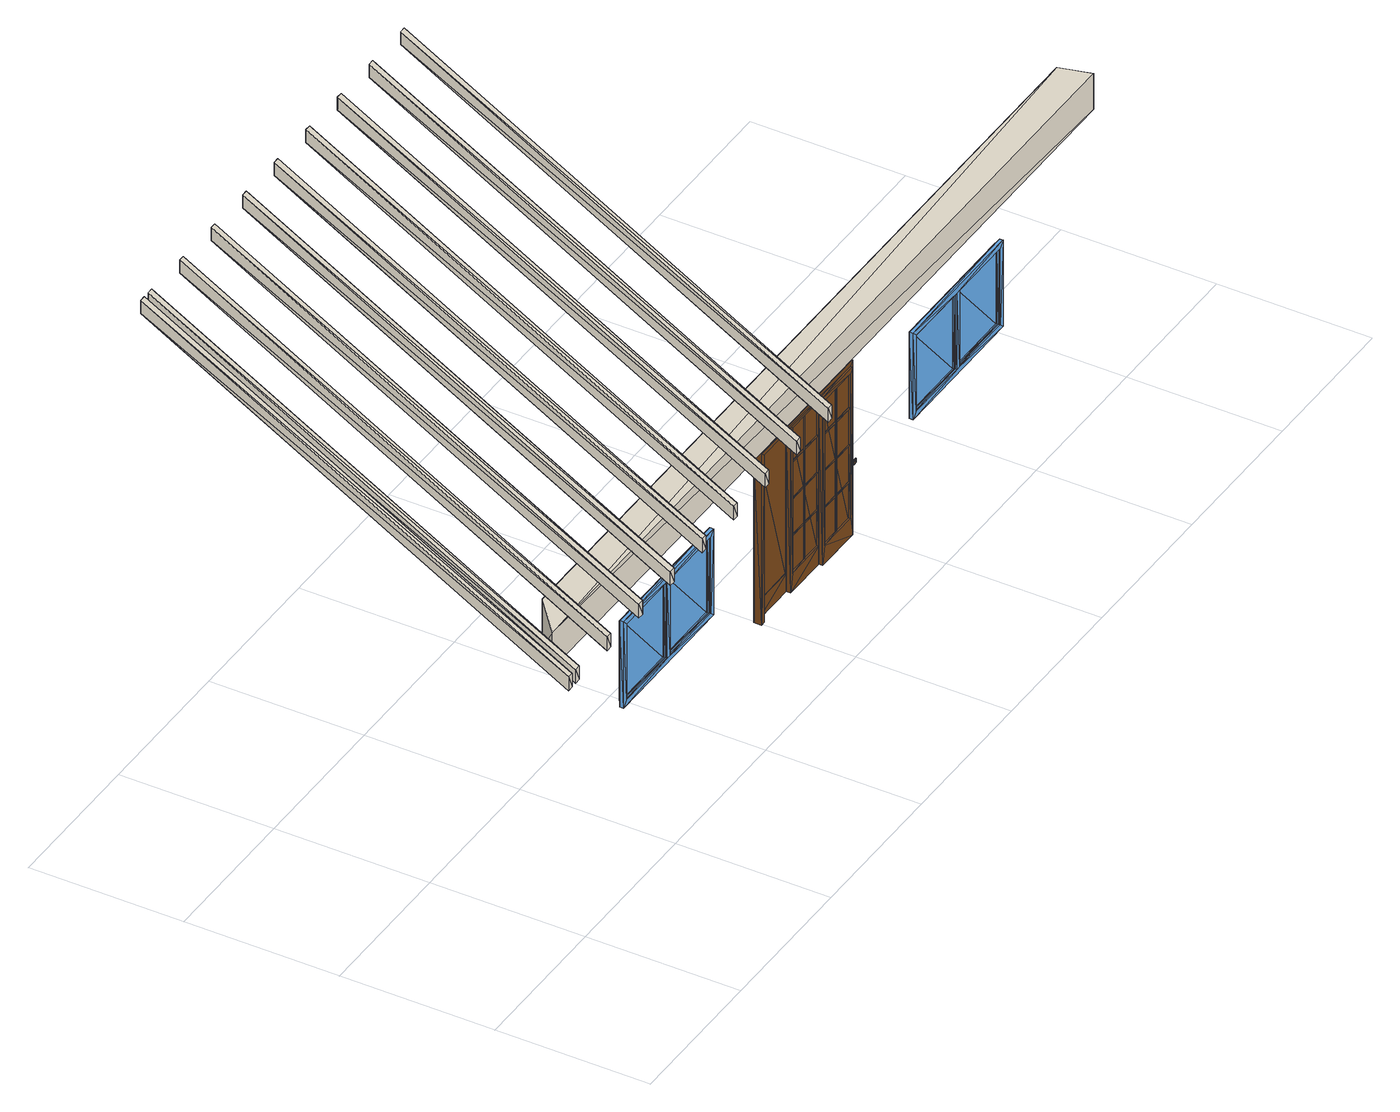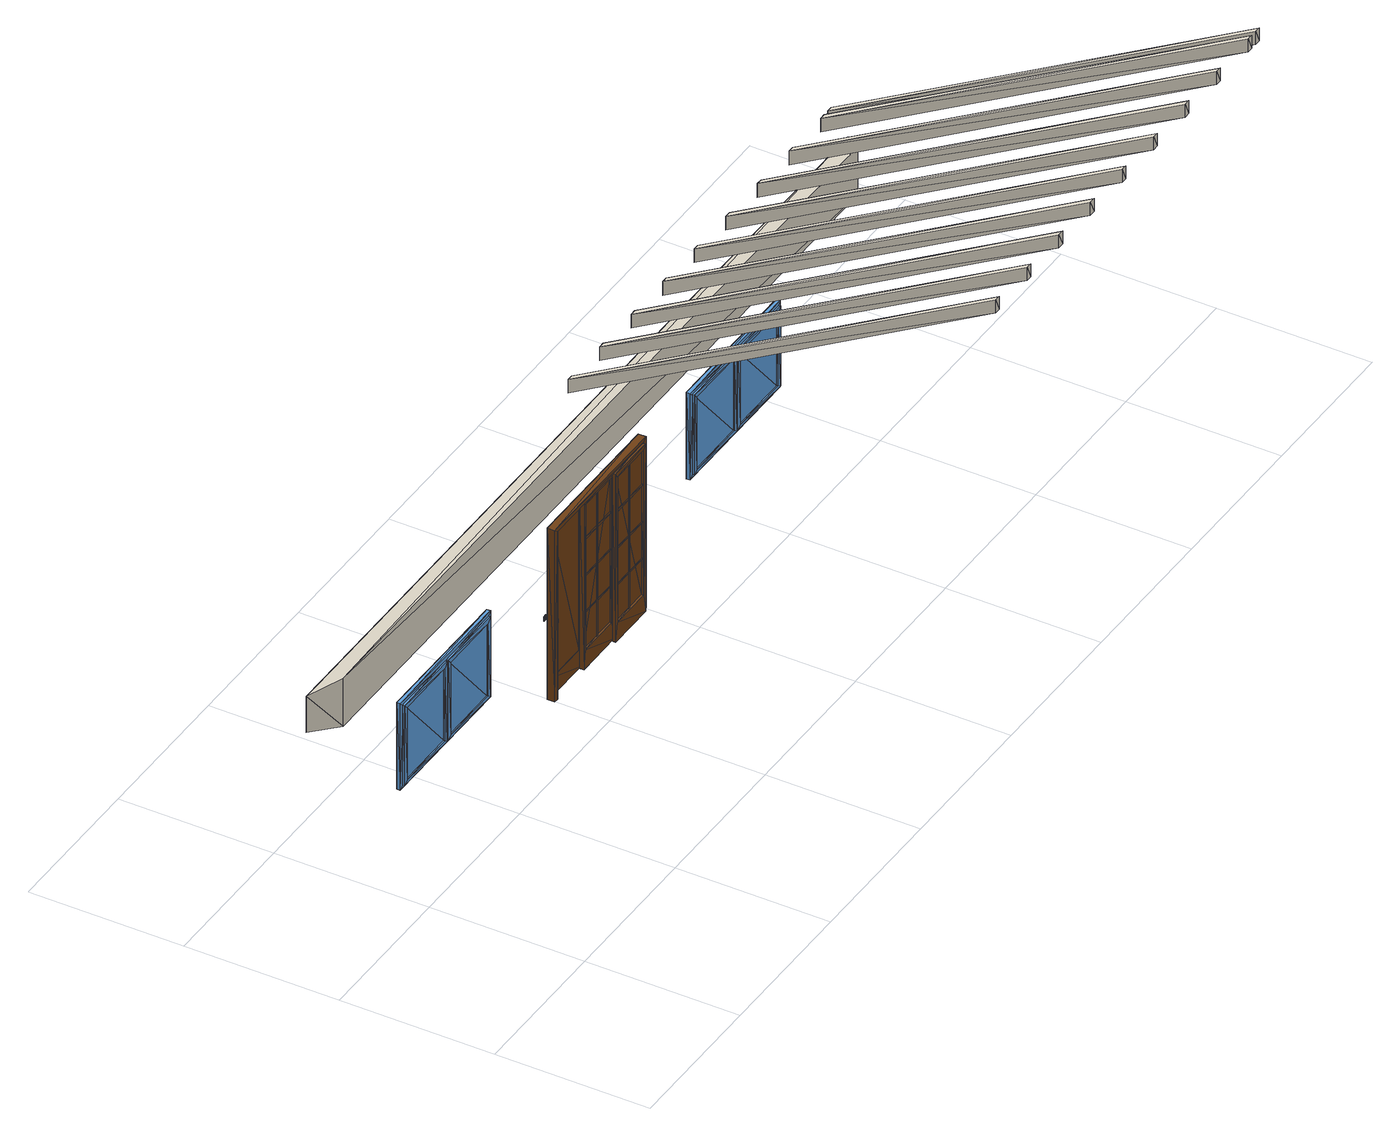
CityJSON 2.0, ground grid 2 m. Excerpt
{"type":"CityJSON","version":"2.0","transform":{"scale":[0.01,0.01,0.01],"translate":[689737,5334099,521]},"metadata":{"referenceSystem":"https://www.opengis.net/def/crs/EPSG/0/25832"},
"CityObjects":{
"building1":{"type":"Building","attributes":{"description":"FZK-Haus create by KHH / IAI / FZK","name":"FZK-Haus","Pset_BuildingCommon.SprinklerProtection":0,"Pset_BuildingCommon.SprinklerProtectionAutomatic":0,"Pset_BuildingCommon.OccupancyType":"citygml:1000 (residential building)","Pset_BuildingCommon.GrossPlannedArea":120,"Pset_BuildingCommon.NumberOfStoreys":2,"Pset_BuildingCommon.YearOfConstruction":"2008","Pset_BuildingCommon.NetAreaPlanned":120,"BaseQuantities.GrossFloorArea":241.5},"children":["building1-1","building1-2","building1-3","building1-4","building1-5","building1-6","building1-7","building1-8","building1-9","building1-10","building1-11","building1-12"]},
"building1-1":{"type":"BuildingConstructiveElement","attributes":{"name":"Sparren-21","Pset_BeamCommon.Slope":1718.87,"Pset_BeamCommon.IsExternal":0,"Pset_BeamCommon.LoadBearing":1,"AC_Pset_Name.Name":"Sparren-21","ArchiCADProperties.Ursprungsgeschoss":"Dachgeschoss","ArchiCADProperties.Ebene":"Dachkonstruktion","ArchiCADProperties.Typ":"Objekt","ArchiCADProperties.Geschützt":0,"ArchiCADProperties.Baustoff / Mehrschichtiger Aufbau / Profil / Schraffur":"Solid","ArchiCADProperties.Tragende Funktion":"Nicht definiert","ArchiCADProperties.Lage":"Nicht definiert","ArchiCADProperties.Element-Klassifizierung":"Stab / Stabträger","ArchiCADProperties.Umbau-Status":"Bestand","ArchiCADProperties.Anzeigen auf Umbau-Filter":"Alle relevanten Filter","ArchiCADProperties.Drehwinkel":90,"ArchiCADProperties.Oberfläche":"Kiefer","ArchiCADQuantities.Höhenangabe zum Projekt-Nullpunkt":3.2,"ArchiCADQuantities.Höhe zu Geschoss":0.5,"ArchiCADQuantities.Oberflächenbereich":3.08,"ArchiCADQuantities.Netto-Volumen":0.0813,"ArchiCADQuantities.Fläche":0.4,"ArchiCADQuantities.Höhe (Z Größe)":2.89,"ArchiCADQuantities.Länge (A)":2.5,"ArchiCADQuantities.Volumen":0.0813,"ArchiCADQuantities.Breite (B)":1,"class":"IfcMember"},"parents":["building1"],"geometry":[{"type":"MultiSurface","lod":"3","boundaries":[[[0,1,2]],[[3,0,2]],[[1,0,4]],[[0,5,4]],[[4,6,1]],[[6,2,1]],[[7,3,6]],[[6,3,2]],[[3,7,5]],[[0,3,5]],[[6,4,7]],[[4,5,7]]]}]},
"building1-2":{"type":"BuildingConstructiveElement","attributes":{"name":"Sparren-22","Pset_BeamCommon.Slope":1718.87,"Pset_BeamCommon.IsExternal":0,"Pset_BeamCommon.LoadBearing":1,"AC_Pset_Name.Name":"Sparren-22","ArchiCADProperties.Ursprungsgeschoss":"Dachgeschoss","ArchiCADProperties.Ebene":"Dachkonstruktion","ArchiCADProperties.Typ":"Objekt","ArchiCADProperties.Geschützt":0,"ArchiCADProperties.Baustoff / Mehrschichtiger Aufbau / Profil / Schraffur":"Solid","ArchiCADProperties.Tragende Funktion":"Nicht definiert","ArchiCADProperties.Lage":"Nicht definiert","ArchiCADProperties.Element-Klassifizierung":"Stab / Stabträger","ArchiCADProperties.Umbau-Status":"Bestand","ArchiCADProperties.Anzeigen auf Umbau-Filter":"Alle relevanten Filter","ArchiCADProperties.Drehwinkel":90,"ArchiCADProperties.Oberfläche":"Kiefer","ArchiCADQuantities.Höhenangabe zum Projekt-Nullpunkt":3.2,"ArchiCADQuantities.Höhe zu Geschoss":0.5,"ArchiCADQuantities.Oberflächenbereich":3.08,"ArchiCADQuantities.Netto-Volumen":0.0813,"ArchiCADQuantities.Fläche":0.4,"ArchiCADQuantities.Höhe (Z Größe)":2.89,"ArchiCADQuantities.Länge (A)":2.5,"ArchiCADQuantities.Volumen":0.0813,"ArchiCADQuantities.Breite (B)":1,"class":"IfcMember"},"parents":["building1"],"geometry":[{"type":"MultiSurface","lod":"3","boundaries":[[[8,9,10]],[[11,8,10]],[[9,8,12]],[[8,13,12]],[[12,14,9]],[[14,10,9]],[[15,11,14]],[[14,11,10]],[[11,15,13]],[[8,11,13]],[[14,12,15]],[[12,13,15]]]}]},
"building1-3":{"type":"BuildingConstructiveElement","attributes":{"name":"Sparren-23","Pset_BeamCommon.Slope":1718.87,"Pset_BeamCommon.IsExternal":0,"Pset_BeamCommon.LoadBearing":1,"AC_Pset_Name.Name":"Sparren-23","ArchiCADProperties.Ursprungsgeschoss":"Dachgeschoss","ArchiCADProperties.Raumname":"Galerie","ArchiCADProperties.Raumnummer":"7","ArchiCADProperties.Ebene":"Dachkonstruktion","ArchiCADProperties.Typ":"Objekt","ArchiCADProperties.Geschützt":0,"ArchiCADProperties.Baustoff / Mehrschichtiger Aufbau / Profil / Schraffur":"Solid","ArchiCADProperties.Tragende Funktion":"Nicht definiert","ArchiCADProperties.Lage":"Nicht definiert","ArchiCADProperties.Element-Klassifizierung":"Stab / Stabträger","ArchiCADProperties.Umbau-Status":"Bestand","ArchiCADProperties.Anzeigen auf Umbau-Filter":"Alle relevanten Filter","ArchiCADProperties.Drehwinkel":90,"ArchiCADProperties.Oberfläche":"Kiefer","ArchiCADQuantities.Höhenangabe zum Projekt-Nullpunkt":3.2,"ArchiCADQuantities.Höhe zu Geschoss":0.5,"ArchiCADQuantities.Oberflächenbereich":3.08,"ArchiCADQuantities.Netto-Volumen":0.0813,"ArchiCADQuantities.Fläche":0.4,"ArchiCADQuantities.Höhe (Z Größe)":2.89,"ArchiCADQuantities.Länge (A)":2.5,"ArchiCADQuantities.Volumen":0.0813,"ArchiCADQuantities.Breite (B)":1,"class":"IfcMember"},"parents":["building1"],"geometry":[{"type":"MultiSurface","lod":"3","boundaries":[[[16,17,18]],[[19,16,18]],[[17,16,20]],[[16,21,20]],[[20,22,17]],[[22,18,17]],[[23,19,22]],[[22,19,18]],[[19,23,21]],[[16,19,21]],[[22,20,23]],[[20,21,23]]]}]},
"building1-4":{"type":"BuildingConstructiveElement","attributes":{"name":"Sparren-24","Pset_BeamCommon.Slope":1718.87,"Pset_BeamCommon.IsExternal":0,"Pset_BeamCommon.LoadBearing":1,"AC_Pset_Name.Name":"Sparren-24","ArchiCADProperties.Ursprungsgeschoss":"Dachgeschoss","ArchiCADProperties.Raumname":"Galerie","ArchiCADProperties.Raumnummer":"7","ArchiCADProperties.Ebene":"Dachkonstruktion","ArchiCADProperties.Typ":"Objekt","ArchiCADProperties.Geschützt":0,"ArchiCADProperties.Baustoff / Mehrschichtiger Aufbau / Profil / Schraffur":"Solid","ArchiCADProperties.Tragende Funktion":"Nicht definiert","ArchiCADProperties.Lage":"Nicht definiert","ArchiCADProperties.Element-Klassifizierung":"Stab / Stabträger","ArchiCADProperties.Umbau-Status":"Bestand","ArchiCADProperties.Anzeigen auf Umbau-Filter":"Alle relevanten Filter","ArchiCADProperties.Drehwinkel":90,"ArchiCADProperties.Oberfläche":"Kiefer","ArchiCADQuantities.Höhenangabe zum Projekt-Nullpunkt":3.2,"ArchiCADQuantities.Höhe zu Geschoss":0.5,"ArchiCADQuantities.Oberflächenbereich":3.08,"ArchiCADQuantities.Netto-Volumen":0.0813,"ArchiCADQuantities.Fläche":0.4,"ArchiCADQuantities.Höhe (Z Größe)":2.89,"ArchiCADQuantities.Länge (A)":2.5,"ArchiCADQuantities.Volumen":0.0813,"ArchiCADQuantities.Breite (B)":1,"class":"IfcMember"},"parents":["building1"],"geometry":[{"type":"MultiSurface","lod":"3","boundaries":[[[24,25,26]],[[27,24,26]],[[25,24,28]],[[24,29,28]],[[28,30,25]],[[30,26,25]],[[31,27,30]],[[30,27,26]],[[27,31,29]],[[24,27,29]],[[30,28,31]],[[28,29,31]]]}]},
"building1-5":{"type":"BuildingConstructiveElement","attributes":{"name":"Sparren-25","Pset_BeamCommon.Slope":1718.87,"Pset_BeamCommon.IsExternal":0,"Pset_BeamCommon.LoadBearing":1,"AC_Pset_Name.Name":"Sparren-25","ArchiCADProperties.Ursprungsgeschoss":"Dachgeschoss","ArchiCADProperties.Raumname":"Galerie","ArchiCADProperties.Raumnummer":"7","ArchiCADProperties.Ebene":"Dachkonstruktion","ArchiCADProperties.Typ":"Objekt","ArchiCADProperties.Geschützt":0,"ArchiCADProperties.Baustoff / Mehrschichtiger Aufbau / Profil / Schraffur":"Solid","ArchiCADProperties.Tragende Funktion":"Nicht definiert","ArchiCADProperties.Lage":"Nicht definiert","ArchiCADProperties.Element-Klassifizierung":"Stab / Stabträger","ArchiCADProperties.Umbau-Status":"Bestand","ArchiCADProperties.Anzeigen auf Umbau-Filter":"Alle relevanten Filter","ArchiCADProperties.Drehwinkel":90,"ArchiCADProperties.Oberfläche":"Kiefer","ArchiCADQuantities.Höhenangabe zum Projekt-Nullpunkt":3.2,"ArchiCADQuantities.Höhe zu Geschoss":0.5,"ArchiCADQuantities.Oberflächenbereich":3.08,"ArchiCADQuantities.Netto-Volumen":0.0813,"ArchiCADQuantities.Fläche":0.4,"ArchiCADQuantities.Höhe (Z Größe)":2.89,"ArchiCADQuantities.Länge (A)":2.5,"ArchiCADQuantities.Volumen":0.0813,"ArchiCADQuantities.Breite (B)":1,"class":"IfcMember"},"parents":["building1"],"geometry":[{"type":"MultiSurface","lod":"3","boundaries":[[[32,33,34]],[[35,32,34]],[[33,32,36]],[[32,37,36]],[[36,38,33]],[[38,34,33]],[[39,35,38]],[[38,35,34]],[[35,39,37]],[[32,35,37]],[[38,36,39]],[[36,37,39]]]}]},
"building1-6":{"type":"BuildingConstructiveElement","attributes":{"name":"Sparren-26","Pset_BeamCommon.Slope":1718.87,"Pset_BeamCommon.IsExternal":0,"Pset_BeamCommon.LoadBearing":1,"AC_Pset_Name.Name":"Sparren-26","ArchiCADProperties.Ursprungsgeschoss":"Dachgeschoss","ArchiCADProperties.Raumname":"Galerie","ArchiCADProperties.Raumnummer":"7","ArchiCADProperties.Ebene":"Dachkonstruktion","ArchiCADProperties.Typ":"Objekt","ArchiCADProperties.Geschützt":0,"ArchiCADProperties.Baustoff / Mehrschichtiger Aufbau / Profil / Schraffur":"Solid","ArchiCADProperties.Tragende Funktion":"Nicht definiert","ArchiCADProperties.Lage":"Nicht definiert","ArchiCADProperties.Element-Klassifizierung":"Stab / Stabträger","ArchiCADProperties.Umbau-Status":"Bestand","ArchiCADProperties.Anzeigen auf Umbau-Filter":"Alle relevanten Filter","ArchiCADProperties.Drehwinkel":90,"ArchiCADProperties.Oberfläche":"Kiefer","ArchiCADQuantities.Höhenangabe zum Projekt-Nullpunkt":3.2,"ArchiCADQuantities.Höhe zu Geschoss":0.5,"ArchiCADQuantities.Oberflächenbereich":3.08,"ArchiCADQuantities.Netto-Volumen":0.0813,"ArchiCADQuantities.Fläche":0.4,"ArchiCADQuantities.Höhe (Z Größe)":2.89,"ArchiCADQuantities.Länge (A)":2.5,"ArchiCADQuantities.Volumen":0.0813,"ArchiCADQuantities.Breite (B)":1,"class":"IfcMember"},"parents":["building1"],"geometry":[{"type":"MultiSurface","lod":"3","boundaries":[[[40,41,42]],[[43,40,42]],[[41,40,44]],[[40,45,44]],[[44,46,41]],[[46,42,41]],[[47,43,46]],[[46,43,42]],[[43,47,45]],[[40,43,45]],[[46,44,47]],[[44,45,47]]]}]},
"building1-7":{"type":"BuildingConstructiveElement","attributes":{"name":"Sparren-27","Pset_BeamCommon.Slope":1718.87,"Pset_BeamCommon.IsExternal":0,"Pset_BeamCommon.LoadBearing":1,"AC_Pset_Name.Name":"Sparren-27","ArchiCADProperties.Ursprungsgeschoss":"Dachgeschoss","ArchiCADProperties.Raumname":"Galerie","ArchiCADProperties.Raumnummer":"7","ArchiCADProperties.Ebene":"Dachkonstruktion","ArchiCADProperties.Typ":"Objekt","ArchiCADProperties.Geschützt":0,"ArchiCADProperties.Baustoff / Mehrschichtiger Aufbau / Profil / Schraffur":"Solid","ArchiCADProperties.Tragende Funktion":"Nicht definiert","ArchiCADProperties.Lage":"Nicht definiert","ArchiCADProperties.Element-Klassifizierung":"Stab / Stabträger","ArchiCADProperties.Umbau-Status":"Bestand","ArchiCADProperties.Anzeigen auf Umbau-Filter":"Alle relevanten Filter","ArchiCADProperties.Drehwinkel":90,"ArchiCADProperties.Oberfläche":"Kiefer","ArchiCADQuantities.Höhenangabe zum Projekt-Nullpunkt":3.2,"ArchiCADQuantities.Höhe zu Geschoss":0.5,"ArchiCADQuantities.Oberflächenbereich":3.08,"ArchiCADQuantities.Netto-Volumen":0.0813,"ArchiCADQuantities.Fläche":0.4,"ArchiCADQuantities.Höhe (Z Größe)":2.89,"ArchiCADQuantities.Länge (A)":2.5,"ArchiCADQuantities.Volumen":0.0813,"ArchiCADQuantities.Breite (B)":1,"class":"IfcMember"},"parents":["building1"],"geometry":[{"type":"MultiSurface","lod":"3","boundaries":[[[48,49,50]],[[51,48,50]],[[49,48,52]],[[48,53,52]],[[52,54,49]],[[54,50,49]],[[55,51,54]],[[54,51,50]],[[51,55,53]],[[48,51,53]],[[54,52,55]],[[52,53,55]]]}]},
"building1-8":{"type":"BuildingConstructiveElement","attributes":{"name":"Sparren-28","Pset_BeamCommon.Slope":1718.87,"Pset_BeamCommon.IsExternal":0,"Pset_BeamCommon.LoadBearing":1,"AC_Pset_Name.Name":"Sparren-28","ArchiCADProperties.Ursprungsgeschoss":"Dachgeschoss","ArchiCADProperties.Raumname":"Galerie","ArchiCADProperties.Raumnummer":"7","ArchiCADProperties.Ebene":"Dachkonstruktion","ArchiCADProperties.Typ":"Objekt","ArchiCADProperties.Geschützt":0,"ArchiCADProperties.Baustoff / Mehrschichtiger Aufbau / Profil / Schraffur":"Solid","ArchiCADProperties.Tragende Funktion":"Nicht definiert","ArchiCADProperties.Lage":"Nicht definiert","ArchiCADProperties.Element-Klassifizierung":"Stab / Stabträger","ArchiCADProperties.Umbau-Status":"Bestand","ArchiCADProperties.Anzeigen auf Umbau-Filter":"Alle relevanten Filter","ArchiCADProperties.Drehwinkel":90,"ArchiCADProperties.Oberfläche":"Kiefer","ArchiCADQuantities.Höhenangabe zum Projekt-Nullpunkt":3.2,"ArchiCADQuantities.Höhe zu Geschoss":0.5,"ArchiCADQuantities.Oberflächenbereich":3.08,"ArchiCADQuantities.Netto-Volumen":0.0813,"ArchiCADQuantities.Fläche":0.4,"ArchiCADQuantities.Höhe (Z Größe)":2.89,"ArchiCADQuantities.Länge (A)":2.5,"ArchiCADQuantities.Volumen":0.0813,"ArchiCADQuantities.Breite (B)":1,"class":"IfcMember"},"parents":["building1"],"geometry":[{"type":"MultiSurface","lod":"3","boundaries":[[[56,57,58]],[[59,56,58]],[[57,56,60]],[[56,61,60]],[[60,62,57]],[[62,58,57]],[[63,59,62]],[[62,59,58]],[[59,63,61]],[[56,59,61]],[[62,60,63]],[[60,61,63]]]}]},
"building1-9":{"type":"BuildingConstructiveElement","attributes":{"name":"Sparren-29","Pset_BeamCommon.Slope":1718.87,"Pset_BeamCommon.IsExternal":0,"Pset_BeamCommon.LoadBearing":1,"AC_Pset_Name.Name":"Sparren-29","ArchiCADProperties.Ursprungsgeschoss":"Dachgeschoss","ArchiCADProperties.Raumname":"Galerie","ArchiCADProperties.Raumnummer":"7","ArchiCADProperties.Ebene":"Dachkonstruktion","ArchiCADProperties.Typ":"Objekt","ArchiCADProperties.Geschützt":0,"ArchiCADProperties.Baustoff / Mehrschichtiger Aufbau / Profil / Schraffur":"Solid","ArchiCADProperties.Tragende Funktion":"Nicht definiert","ArchiCADProperties.Lage":"Nicht definiert","ArchiCADProperties.Element-Klassifizierung":"Stab / Stabträger","ArchiCADProperties.Umbau-Status":"Bestand","ArchiCADProperties.Anzeigen auf Umbau-Filter":"Alle relevanten Filter","ArchiCADProperties.Drehwinkel":90,"ArchiCADProperties.Oberfläche":"Kiefer","ArchiCADQuantities.Höhenangabe zum Projekt-Nullpunkt":3.2,"ArchiCADQuantities.Höhe zu Geschoss":0.5,"ArchiCADQuantities.Oberflächenbereich":3.08,"ArchiCADQuantities.Netto-Volumen":0.0813,"ArchiCADQuantities.Fläche":0.4,"ArchiCADQuantities.Höhe (Z Größe)":2.89,"ArchiCADQuantities.Länge (A)":2.5,"ArchiCADQuantities.Volumen":0.0813,"ArchiCADQuantities.Breite (B)":1,"class":"IfcMember"},"parents":["building1"],"geometry":[{"type":"MultiSurface","lod":"3","boundaries":[[[64,65,66]],[[67,64,66]],[[65,64,68]],[[64,69,68]],[[68,70,65]],[[70,66,65]],[[71,67,70]],[[70,67,66]],[[67,71,69]],[[64,67,69]],[[70,68,71]],[[68,69,71]]]}]},
"building1-10":{"type":"BuildingConstructiveElement","attributes":{"name":"Sparren-30","Pset_BeamCommon.Slope":1718.87,"Pset_BeamCommon.IsExternal":0,"Pset_BeamCommon.LoadBearing":1,"AC_Pset_Name.Name":"Sparren-30","ArchiCADProperties.Ursprungsgeschoss":"Dachgeschoss","ArchiCADProperties.Raumname":"Galerie","ArchiCADProperties.Raumnummer":"7","ArchiCADProperties.Ebene":"Dachkonstruktion","ArchiCADProperties.Typ":"Objekt","ArchiCADProperties.Geschützt":0,"ArchiCADProperties.Baustoff / Mehrschichtiger Aufbau / Profil / Schraffur":"Solid","ArchiCADProperties.Tragende Funktion":"Nicht definiert","ArchiCADProperties.Lage":"Nicht definiert","ArchiCADProperties.Element-Klassifizierung":"Stab / Stabträger","ArchiCADProperties.Umbau-Status":"Bestand","ArchiCADProperties.Anzeigen auf Umbau-Filter":"Alle relevanten Filter","ArchiCADProperties.Drehwinkel":90,"ArchiCADProperties.Oberfläche":"Kiefer","ArchiCADQuantities.Höhenangabe zum Projekt-Nullpunkt":3.2,"ArchiCADQuantities.Höhe zu Geschoss":0.5,"ArchiCADQuantities.Oberflächenbereich":3.08,"ArchiCADQuantities.Netto-Volumen":0.0813,"ArchiCADQuantities.Fläche":0.4,"ArchiCADQuantities.Höhe (Z Größe)":2.89,"ArchiCADQuantities.Länge (A)":2.5,"ArchiCADQuantities.Volumen":0.0813,"ArchiCADQuantities.Breite (B)":1,"class":"IfcMember"},"parents":["building1"],"geometry":[{"type":"MultiSurface","lod":"3","boundaries":[[[72,73,74]],[[75,72,74]],[[73,72,76]],[[72,77,76]],[[76,78,73]],[[78,74,73]],[[79,75,78]],[[78,75,74]],[[75,79,77]],[[72,75,77]],[[78,76,79]],[[76,77,79]]]}]},
"building1-11":{"type":"BuildingConstructiveElement","attributes":{"name":"Wand-Ext-OG-4","Pset_WallCommon.ThermalTransmittance":0.4,"AC_Pset_Name.Name":"Wand-Ext-OG-4","ArchiCADProperties.Ursprungsgeschoss":"Dachgeschoss","ArchiCADProperties.Raumname":"Galerie","ArchiCADProperties.Raumnummer":"7","ArchiCADProperties.Ebene":"Außenwände","ArchiCADProperties.Typ":"Wand","ArchiCADProperties.Geschützt":0,"ArchiCADProperties.Baustoff / Mehrschichtiger Aufbau / Profil / Schraffur":"Leichtbeton 102890359","ArchiCADProperties.Tragende Funktion":"Nicht definiert","ArchiCADProperties.Lage":"Nicht definiert","ArchiCADProperties.Element-Klassifizierung":"Wand","ArchiCADProperties.Umbau-Status":"Bestand","ArchiCADProperties.Anzeigen auf Umbau-Filter":"Alle relevanten Filter","ArchiCADProperties.Struktur - Typ":"Einfach","ArchiCADProperties.Baustoff/Mehrschicht/Profil":"Leichtbeton 102890359","ArchiCADProperties.Außenseite Oberfläche":"Anstrich","ArchiCADProperties.Innenseite Oberfläche":"Anstrich","ArchiCADProperties.Oberfläche Kante":"Anstrich","ArchiCADProperties.Äußerer Neigungswinkel":90,"ArchiCADProperties.Innerer Neigungswinkel":90,"ArchiCADProperties.Wand Neigungstyp":"gerade","ArchiCADProperties.Lage der Referenzlinie":"Außen","ArchiCADProperties.Geschoss für Oberkantenverknüpfung":"Nicht verknüpft","ArchiCADProperties.Geometriemethode":"Uni","BaseQuantities.Length":11.7,"BaseQuantities.Height":0.673,"BaseQuantities.Width":0.3,"BaseQuantities.GrossFootprintArea":3.51,"BaseQuantities.NetFootprintArea":3.51,"BaseQuantities.GrossSideArea":6.84,"BaseQuantities.NetSideArea":6.84,"BaseQuantities.GrossVolume":2.06,"BaseQuantities.NetVolume":2.06,"ArchiCADQuantities.Höhenangabe zum Projekt-Nullpunkt":2.7,"ArchiCADQuantities.Höhe zu Geschoss":0,"ArchiCADQuantities.Höhe":3.5,"ArchiCADQuantities.Oberflächenbereich":6,"ArchiCADQuantities.Netto-Volumen":2.06},"parents":["building1"],"geometry":[{"type":"Solid","lod":"3","boundaries":[[[[80,81,82]],[[82,81,83]],[[84,85,81]],[[84,81,80]],[[83,81,86]],[[81,85,86]],[[86,82,83]],[[87,82,86]],[[84,80,87]],[[87,80,82]],[[85,84,86]],[[86,84,87]]]]}]},
"building1-12":{"type":"BuildingConstructiveElement","attributes":{"name":"Wand-Ext-ERDG-4","Pset_WallCommon.ThermalTransmittance":0.4,"AC_Pset_Name.Name":"Wand-Ext-ERDG-4","ArchiCADProperties.Ursprungsgeschoss":"Erdgeschoss","ArchiCADProperties.Raumname":"Küche","ArchiCADProperties.Raumnummer":"6","ArchiCADProperties.Ebene":"Außenwände","ArchiCADProperties.Typ":"Wand","ArchiCADProperties.Geschützt":0,"ArchiCADProperties.Baustoff / Mehrschichtiger Aufbau / Profil / Schraffur":"Leichtbeton 102890359","ArchiCADProperties.Tragende Funktion":"Nicht definiert","ArchiCADProperties.Lage":"Nicht definiert","ArchiCADProperties.Element-Klassifizierung":"Wand","ArchiCADProperties.Umbau-Status":"Bestand","ArchiCADProperties.Anzeigen auf Umbau-Filter":"Alle relevanten Filter","ArchiCADProperties.Struktur - Typ":"Einfach","ArchiCADProperties.Baustoff/Mehrschicht/Profil":"Leichtbeton 102890359","ArchiCADProperties.Außenseite Oberfläche":"Anstrich","ArchiCADProperties.Innenseite Oberfläche":"Anstrich","ArchiCADProperties.Oberfläche Kante":"Anstrich","ArchiCADProperties.Äußerer Neigungswinkel":90,"ArchiCADProperties.Innerer Neigungswinkel":90,"ArchiCADProperties.Wand Neigungstyp":"gerade","ArchiCADProperties.Lage der Referenzlinie":"Außen","ArchiCADProperties.Geschoss für Oberkantenverknüpfung":"Nicht verknüpft","ArchiCADProperties.Geometriemethode":"Uni","BaseQuantities.Length":11.7,"BaseQuantities.Height":2.7,"BaseQuantities.Width":0.3,"BaseQuantities.GrossFootprintArea":3.51,"BaseQuantities.NetFootprintArea":3.51,"BaseQuantities.GrossSideArea":31.59,"BaseQuantities.NetSideArea":22.02,"BaseQuantities.GrossVolume":9.48,"BaseQuantities.NetVolume":6.6,"ArchiCADQuantities.Höhenangabe zum Projekt-Nullpunkt":0,"ArchiCADQuantities.Höhe zu Geschoss":0,"ArchiCADQuantities.Höhe":2.7,"ArchiCADQuantities.Oberflächenbereich":22.83,"ArchiCADQuantities.Netto-Volumen":6.6},"parents":["building1"],"geometry":[{"type":"Solid","lod":"3","boundaries":[[[[88,89,90]],[[89,91,90]],[[90,92,93]],[[94,92,95]],[[92,90,95]],[[88,96,97]],[[94,95,98]],[[93,98,99]],[[96,93,99]],[[97,100,101]],[[100,99,101]],[[88,97,101]],[[101,99,95]],[[99,98,95]],[[90,93,88]],[[93,96,88]],[[88,101,102]],[[89,88,102]],[[103,104,105]],[[106,104,91]],[[104,103,91]],[[102,107,108]],[[106,91,109]],[[105,109,110]],[[107,105,110]],[[108,111,89]],[[111,110,89]],[[102,108,89]],[[89,110,91]],[[110,109,91]],[[103,105,102]],[[105,107,102]],[[95,90,91]],[[103,95,91]],[[95,103,101]],[[103,102,101]],[[92,106,93]],[[106,109,93]],[[98,93,109]],[[105,98,109]],[[98,105,94]],[[105,104,94]],[[92,94,104]],[[106,92,104]],[[96,110,97]],[[110,111,97]],[[100,97,111]],[[108,100,111]],[[100,108,99]],[[108,107,99]],[[96,99,107]],[[110,96,107]],[[112,109,113]],[[109,106,113]],[[112,113,114]],[[113,115,114]],[[113,116,117]],[[115,113,117]],[[117,116,118]],[[118,116,119]],[[112,114,119]],[[114,118,119]],[[112,119,105]],[[109,112,105]],[[105,104,120]],[[104,121,120]],[[104,106,122]],[[121,104,122]],[[123,122,109]],[[122,106,109]],[[105,120,109]],[[120,123,109]],[[116,113,106]],[[104,116,106]],[[116,104,119]],[[104,105,119]],[[115,122,114]],[[122,123,114]],[[118,114,123]],[[120,118,123]],[[118,120,117]],[[120,121,117]],[[115,117,121]],[[122,115,121]],[[124,125,126]],[[125,127,126]],[[124,126,123]],[[126,122,123]],[[126,128,121]],[[122,126,121]],[[120,121,129]],[[121,128,129]],[[124,123,129]],[[123,120,129]],[[124,129,130]],[[125,124,130]],[[130,131,132]],[[131,133,132]],[[131,127,134]],[[133,131,134]],[[135,134,125]],[[134,127,125]],[[130,132,125]],[[132,135,125]],[[128,126,127]],[[131,128,127]],[[128,131,129]],[[131,130,129]],[[122,134,123]],[[134,135,123]],[[120,123,135]],[[132,120,135]],[[120,132,121]],[[132,133,121]],[[122,121,133]],[[134,122,133]],[[136,137,138]],[[137,139,138]],[[138,140,141]],[[136,138,141]],[[136,141,142]],[[137,136,142]],[[142,143,137]],[[143,139,137]],[[140,138,139]],[[143,140,139]],[[140,143,141]],[[143,142,141]],[[144,111,145]],[[111,110,145]],[[144,145,146]],[[145,147,146]],[[145,148,149]],[[147,145,149]],[[150,149,151]],[[149,148,151]],[[144,146,151]],[[146,150,151]],[[144,151,108]],[[111,144,108]],[[108,107,152]],[[107,153,152]],[[154,153,110]],[[153,107,110]],[[155,154,111]],[[154,110,111]],[[108,152,111]],[[152,155,111]],[[148,145,110]],[[107,148,110]],[[148,107,151]],[[107,108,151]],[[147,154,146]],[[154,155,146]],[[150,146,155]],[[152,150,155]],[[150,152,149]],[[152,153,149]],[[147,149,153]],[[154,147,153]],[[156,157,158]],[[157,159,158]],[[156,158,155]],[[158,154,155]],[[158,160,153]],[[154,158,153]],[[152,153,161]],[[153,160,161]],[[156,155,161]],[[155,152,161]],[[156,161,162]],[[157,156,162]],[[162,163,164]],[[163,165,164]],[[163,159,166]],[[165,163,166]],[[167,166,157]],[[166,159,157]],[[162,164,157]],[[164,167,157]],[[160,158,159]],[[163,160,159]],[[160,163,161]],[[163,162,161]],[[154,166,155]],[[166,167,155]],[[152,155,167]],[[164,152,167]],[[152,164,153]],[[164,165,153]],[[154,153,165]],[[166,154,165]],[[168,169,170]],[[169,171,170]],[[170,172,173]],[[168,170,173]],[[168,173,174]],[[169,168,174]],[[174,175,169]],[[175,171,169]],[[172,170,171]],[[175,172,171]],[[172,175,173]],[[175,174,173]],[[176,177,178]],[[177,179,178]],[[178,180,181]],[[182,180,183]],[[180,178,183]],[[176,184,185]],[[182,183,186]],[[181,186,187]],[[184,181,187]],[[185,188,189]],[[188,187,189]],[[176,185,189]],[[189,187,183]],[[187,186,183]],[[178,181,176]],[[181,184,176]],[[176,189,190]],[[177,176,190]],[[191,192,193]],[[194,192,179]],[[192,191,179]],[[190,195,196]],[[194,179,197]],[[193,197,198]],[[195,193,198]],[[196,199,177]],[[199,198,177]],[[190,196,177]],[[177,198,179]],[[198,197,179]],[[191,193,190]],[[193,195,190]],[[183,178,179]],[[191,183,179]],[[183,191,189]],[[191,190,189]],[[180,194,181]],[[194,197,181]],[[186,181,197]],[[193,186,197]],[[186,193,182]],[[193,192,182]],[[180,182,192]],[[194,180,192]],[[184,198,185]],[[198,199,185]],[[188,185,199]],[[196,188,199]],[[188,196,187]],[[196,195,187]],[[184,187,195]],[[198,184,195]],[[200,197,201]],[[197,194,201]],[[200,201,202]],[[201,203,202]],[[201,204,205]],[[203,201,205]],[[205,204,206]],[[206,204,207]],[[200,202,207]],[[202,206,207]],[[200,207,193]],[[197,200,193]],[[193,192,208]],[[192,209,208]],[[192,194,210]],[[209,192,210]],[[211,210,197]],[[210,194,197]],[[193,208,197]],[[208,211,197]],[[204,201,194]],[[192,204,194]],[[204,192,207]],[[192,193,207]],[[203,210,202]],[[210,211,202]],[[206,202,211]],[[208,206,211]],[[206,208,205]],[[208,209,205]],[[203,205,209]],[[210,203,209]],[[212,213,214]],[[213,215,214]],[[212,214,211]],[[214,210,211]],[[214,216,209]],[[210,214,209]],[[208,209,217]],[[209,216,217]],[[212,211,217]],[[211,208,217]],[[212,217,218]],[[213,212,218]],[[218,219,220]],[[219,221,220]],[[219,215,222]],[[221,219,222]],[[223,222,213]],[[222,215,213]],[[218,220,213]],[[220,223,213]],[[216,214,215]],[[219,216,215]],[[216,219,217]],[[219,218,217]],[[210,222,211]],[[222,223,211]],[[208,211,223]],[[220,208,223]],[[208,220,209]],[[220,221,209]],[[210,209,221]],[[222,210,221]],[[224,225,226]],[[225,227,226]],[[226,228,229]],[[224,226,229]],[[224,229,230]],[[225,224,230]],[[230,231,225]],[[231,227,225]],[[228,226,227]],[[231,228,227]],[[228,231,229]],[[231,230,229]],[[232,199,233]],[[199,198,233]],[[232,233,234]],[[233,235,234]],[[233,236,237]],[[235,233,237]],[[238,237,239]],[[237,236,239]],[[232,234,239]],[[234,238,239]],[[232,239,196]],[[199,232,196]],[[196,195,240]],[[195,241,240]],[[242,241,198]],[[241,195,198]],[[243,242,199]],[[242,198,199]],[[196,240,199]],[[240,243,199]],[[236,233,198]],[[195,236,198]],[[236,195,239]],[[195,196,239]],[[235,242,234]],[[242,243,234]],[[238,234,243]],[[240,238,243]],[[238,240,237]],[[240,241,237]],[[235,237,241]],[[242,235,241]],[[244,245,246]],[[245,247,246]],[[244,246,243]],[[246,242,243]],[[246,248,241]],[[242,246,241]],[[240,241,249]],[[241,248,249]],[[244,243,249]],[[243,240,249]],[[244,249,250]],[[245,244,250]],[[250,251,252]],[[251,253,252]],[[251,247,254]],[[253,251,254]],[[255,254,245]],[[254,247,245]],[[250,252,245]],[[252,255,245]],[[248,246,247]],[[251,248,247]],[[248,251,249]],[[251,250,249]],[[242,254,243]],[[254,255,243]],[[240,243,255]],[[252,240,255]],[[240,252,241]],[[252,253,241]],[[242,241,253]],[[254,242,253]],[[256,257,258]],[[257,259,258]],[[258,260,261]],[[256,258,261]],[[256,261,262]],[[257,256,262]],[[262,263,257]],[[263,259,257]],[[260,258,259]],[[263,260,259]],[[260,263,261]],[[263,262,261]],[[264,265,266]],[[265,267,266]],[[265,264,268]],[[264,269,268]],[[268,270,271]],[[270,272,271]],[[272,270,273]],[[272,273,274]],[[271,267,265]],[[268,271,265]],[[271,275,267]],[[275,266,267]],[[276,277,278]],[[277,279,278]],[[264,266,275]],[[275,278,269]],[[278,279,269]],[[264,275,269]],[[279,270,269]],[[270,268,269]],[[270,279,273]],[[279,277,273]],[[276,274,277]],[[274,273,277]],[[274,276,272]],[[276,278,272]],[[275,271,278]],[[271,272,278]],[[280,281,282]],[[283,280,282]],[[284,283,282]],[[281,285,282]],[[286,281,287]],[[281,280,287]],[[281,286,285]],[[286,288,285]],[[285,288,282]],[[288,289,282]],[[290,284,289]],[[284,282,289]],[[284,290,283]],[[290,291,283]],[[287,280,291]],[[280,283,291]],[[289,288,290]],[[286,287,290]],[[288,286,290]],[[287,291,290]],[[292,293,294]],[[293,295,294]],[[296,297,298]],[[299,300,294]],[[301,302,303]],[[300,298,292]],[[297,301,292]],[[303,304,292]],[[298,297,292]],[[294,300,292]],[[301,303,292]],[[292,304,305]],[[306,307,308]],[[309,310,311]],[[312,313,293]],[[313,306,295]],[[308,309,295]],[[311,314,295]],[[306,308,295]],[[293,313,295]],[[309,311,295]],[[295,314,315]],[[294,295,299]],[[295,315,299]],[[314,300,315]],[[300,299,315]],[[311,298,314]],[[298,300,314]],[[310,296,311]],[[296,298,311]],[[296,310,297]],[[310,309,297]],[[297,309,301]],[[309,308,301]],[[301,308,302]],[[308,307,302]],[[306,303,307]],[[303,302,307]],[[313,304,306]],[[304,303,306]],[[312,305,313]],[[305,304,313]],[[305,312,292]],[[312,293,292]],[[316,317,318]],[[319,320,318]],[[317,319,318]],[[320,321,318]],[[320,322,321]],[[322,323,321]],[[318,321,323]],[[324,318,323]],[[318,324,316]],[[324,325,316]],[[317,316,325]],[[326,317,325]],[[319,317,326]],[[327,319,326]],[[319,327,320]],[[327,322,320]],[[322,327,325]],[[323,322,325]],[[324,323,325]],[[327,326,325]],[[328,329,330]],[[329,331,330]],[[332,333,334]],[[335,336,330]],[[337,338,339]],[[336,334,328]],[[333,337,328]],[[339,340,328]],[[334,333,328]],[[330,336,328]],[[337,339,328]],[[328,340,341]],[[342,343,344]],[[345,346,347]],[[348,349,329]],[[349,342,331]],[[344,345,331]],[[347,350,331]],[[342,344,331]],[[329,349,331]],[[345,347,331]],[[331,350,351]],[[330,331,335]],[[331,351,335]],[[336,335,351]],[[350,336,351]],[[334,336,350]],[[347,334,350]],[[332,334,347]],[[346,332,347]],[[332,346,333]],[[346,345,333]],[[333,345,337]],[[345,344,337]],[[337,344,338]],[[344,343,338]],[[339,338,343]],[[342,339,343]],[[340,339,342]],[[349,340,342]],[[341,340,349]],[[348,341,349]],[[341,348,328]],[[348,329,328]],[[352,353,354]],[[353,355,354]],[[353,352,356]],[[352,357,356]],[[356,358,359]],[[358,360,359]],[[360,358,361]],[[361,358,355]],[[362,361,353]],[[361,355,353]],[[356,359,353]],[[359,362,353]],[[358,363,355]],[[363,354,355]],[[352,354,364]],[[354,365,364]],[[366,365,363]],[[365,354,363]],[[366,363,367]],[[367,363,357]],[[352,364,357]],[[364,367,357]],[[363,358,357]],[[358,356,357]],[[365,361,364]],[[361,362,364]],[[361,365,360]],[[365,366,360]],[[367,359,366]],[[359,360,366]],[[359,367,362]],[[367,364,362]],[[368,369,370]],[[369,371,370]],[[369,368,372]],[[368,373,372]],[[372,374,369]],[[374,371,369]],[[374,375,371]],[[375,370,371]],[[368,370,373]],[[370,375,373]],[[375,374,373]],[[374,372,373]],[[376,377,378]],[[377,379,378]],[[377,376,380]],[[376,381,380]],[[380,382,377]],[[382,379,377]],[[382,383,379]],[[383,378,379]],[[376,378,381]],[[378,383,381]],[[383,382,381]],[[382,380,381]],[[384,385,386]],[[385,387,386]],[[385,384,388]],[[384,389,388]],[[388,390,385]],[[390,387,385]],[[390,391,387]],[[391,386,387]],[[384,386,389]],[[386,391,389]],[[391,390,389]],[[390,388,389]],[[392,393,394]],[[393,395,394]],[[393,392,396]],[[392,397,396]],[[396,398,393]],[[398,395,393]],[[398,399,395]],[[399,394,395]],[[392,394,397]],[[394,399,397]],[[399,398,397]],[[398,396,397]],[[400,401,402]],[[401,403,402]],[[401,400,404]],[[400,405,404]],[[404,406,401]],[[406,403,401]],[[406,407,403]],[[407,402,403]],[[400,402,405]],[[402,407,405]],[[407,406,405]],[[406,404,405]],[[408,409,410]],[[409,411,410]],[[409,408,412]],[[408,413,412]],[[412,414,409]],[[414,411,409]],[[414,415,411]],[[415,410,411]],[[408,410,413]],[[410,415,413]],[[415,414,413]],[[414,412,413]],[[416,417,418]],[[417,419,418]],[[417,416,420]],[[416,421,420]],[[420,422,417]],[[422,419,417]],[[422,423,419]],[[423,418,419]],[[416,418,421]],[[418,423,421]],[[423,422,421]],[[422,420,421]],[[424,425,426]],[[425,427,426]],[[425,424,428]],[[424,429,428]],[[428,430,425]],[[430,427,425]],[[430,431,427]],[[431,426,427]],[[424,426,429]],[[426,431,429]],[[431,430,429]],[[430,428,429]],[[432,433,434]],[[433,435,434]],[[433,432,436]],[[432,437,436]],[[436,438,439]],[[438,440,439]],[[440,438,441]],[[441,438,435]],[[441,435,442]],[[442,435,433]],[[436,439,433]],[[439,442,433]],[[438,443,435]],[[443,434,435]],[[432,434,444]],[[434,445,444]],[[446,445,443]],[[445,434,443]],[[446,443,447]],[[447,443,437]],[[432,444,437]],[[444,447,437]],[[443,438,437]],[[438,436,437]],[[445,441,444]],[[441,442,444]],[[441,445,440]],[[445,446,440]],[[447,439,446]],[[439,440,446]],[[439,447,442]],[[447,444,442]],[[448,449,450]],[[449,451,450]],[[450,451,448]],[[451,449,448]],[[452,453,454]],[[453,455,454]],[[453,452,456]],[[452,457,456]],[[456,458,453]],[[458,455,453]],[[458,459,455]],[[459,454,455]],[[452,454,457]],[[454,459,457]],[[459,458,457]],[[458,456,457]],[[460,461,462]],[[461,463,462]],[[461,460,464]],[[460,465,464]],[[464,466,461]],[[466,463,461]],[[466,467,463]],[[467,462,463]],[[460,462,465]],[[462,467,465]],[[467,466,465]],[[466,464,465]],[[468,469,470]],[[469,471,470]],[[469,468,472]],[[468,473,472]],[[472,474,469]],[[474,471,469]],[[474,475,471]],[[475,470,471]],[[468,470,473]],[[470,475,473]],[[475,474,473]],[[474,472,473]],[[476,477,478]],[[477,479,478]],[[477,476,480]],[[476,481,480]],[[480,482,477]],[[482,479,477]],[[482,483,479]],[[483,478,479]],[[476,478,481]],[[478,483,481]],[[483,482,481]],[[482,480,481]],[[484,485,486]],[[485,487,486]],[[485,484,488]],[[484,489,488]],[[488,490,485]],[[490,487,485]],[[490,491,487]],[[491,486,487]],[[484,486,489]],[[486,491,489]],[[491,490,489]],[[490,488,489]],[[492,493,494]],[[493,495,494]],[[493,492,496]],[[492,497,496]],[[496,498,493]],[[498,495,493]],[[498,499,495]],[[499,494,495]],[[492,494,497]],[[494,499,497]],[[499,498,497]],[[498,496,497]],[[500,501,502]],[[501,503,502]],[[501,500,504]],[[500,505,504]],[[504,506,501]],[[506,503,501]],[[506,507,503]],[[507,502,503]],[[500,502,505]],[[502,507,505]],[[507,506,505]],[[506,504,505]],[[508,509,510]],[[509,511,510]],[[509,508,512]],[[508,513,512]],[[512,514,515]],[[514,516,515]],[[516,514,517]],[[517,514,511]],[[517,511,518]],[[518,511,509]],[[512,515,509]],[[515,518,509]],[[514,519,511]],[[519,510,511]],[[508,510,520]],[[510,521,520]],[[522,521,519]],[[521,510,519]],[[522,519,523]],[[523,519,513]],[[508,520,513]],[[520,523,513]],[[519,514,513]],[[514,512,513]],[[521,517,520]],[[517,518,520]],[[517,521,516]],[[521,522,516]],[[523,515,522]],[[515,516,522]],[[515,523,518]],[[523,520,518]],[[524,525,526]],[[525,527,526]],[[525,524,528]],[[524,529,528]],[[528,530,525]],[[530,527,525]],[[530,531,527]],[[531,526,527]],[[524,526,529]],[[526,531,529]],[[531,530,529]],[[530,528,529]],[[532,533,534]],[[533,535,534]],[[533,532,536]],[[532,537,536]],[[536,538,533]],[[538,535,533]],[[538,539,535]],[[539,534,535]],[[532,534,537]],[[534,539,537]],[[539,538,537]],[[538,536,537]],[[540,541,542]],[[541,543,542]],[[541,540,544]],[[540,545,544]],[[544,546,541]],[[546,543,541]],[[546,547,543]],[[547,542,543]],[[540,542,545]],[[542,547,545]],[[547,546,545]],[[546,544,545]],[[548,549,550]],[[549,551,550]],[[549,548,552]],[[548,553,552]],[[552,554,549]],[[554,551,549]],[[554,555,551]],[[555,550,551]],[[548,550,553]],[[550,555,553]],[[555,554,553]],[[554,552,553]],[[556,557,558]],[[557,559,558]],[[557,556,560]],[[556,561,560]],[[560,562,557]],[[562,559,557]],[[562,563,559]],[[563,558,559]],[[556,558,561]],[[558,563,561]],[[563,562,561]],[[562,560,561]],[[564,565,566]],[[565,567,566]],[[565,564,568]],[[564,569,568]],[[568,570,565]],[[570,567,565]],[[570,571,567]],[[571,566,567]],[[564,566,569]],[[566,571,569]],[[571,570,569]],[[570,568,569]],[[572,573,574]],[[573,575,574]],[[573,572,576]],[[572,577,576]],[[576,578,573]],[[578,575,573]],[[578,579,575]],[[579,574,575]],[[572,574,577]],[[574,579,577]],[[579,578,577]],[[578,576,577]],[[580,581,582]],[[581,583,582]],[[581,580,584]],[[580,585,584]],[[584,586,581]],[[586,583,581]],[[586,587,583]],[[587,582,583]],[[580,582,585]],[[582,587,585]],[[587,586,585]],[[586,584,585]]]],"semantics":{"surfaces":[{"type":"Window"},{"type":"Door"}],"values":[[0,0,0,0,0,0,0,0,0,0,0,0,0,0,0,0,0,0,0,0,0,0,0,0,0,0,0,0,0,0,0,0,0,0,0,0,0,0,0,0,0,0,0,0,0,0,0,0,0,0,0,0,0,0,0,0,0,0,0,0,0,0,0,0,0,0,0,0,0,0,0,0,0,0,0,0,0,0,0,0,0,0,0,0,0,0,0,0,0,0,0,0,0,0,0,0,0,0,0,0,0,0,0,0,0,0,0,0,0,0,0,0,0,0,0,0,0,0,0,0,0,0,0,0,0,0,0,0,0,0,0,0,0,0,0,0,0,0,0,0,0,0,0,0,0,0,0,0,0,0,0,0,0,0,0,0,0,0,0,0,0,0,0,0,0,0,0,0,0,0,0,0,0,0,0,0,0,0,0,0,0,0,0,0,0,0,0,0,0,0,0,0,0,0,0,0,0,0,0,0,0,0,0,0,0,0,0,0,0,0,0,0,0,0,0,0,0,0,0,0,0,0,0,0,0,0,0,0,0,0,0,0,0,0,0,0,0,0,0,0,0,0,0,0,0,0,0,0,0,0,0,0,0,0,0,0,0,0,0,0,0,0,0,0,0,0,0,0,0,0,0,0,0,0,0,0,0,0,0,0,0,0,0,0,0,0,0,0,0,0,0,0,0,0,0,0,0,0,0,0,0,0,0,0,0,0,0,0,0,0,0,0,0,0,0,0,0,0,0,0,0,0,0,0,0,0,0,0,0,0,0,0,0,0,0,0,0,0,0,0,0,0,0,0,0,0,0,0,0,0,0,0,0,0,0,0,0,0,0,0,0,0,0,0,0,0,0,0,0,0,0,0,0,0,0,0,0,0,0,0,0,0,0,0,0,0,0,0,0,0,0,0,0,0,0,0,0,0,0,0,0,0,0,0,0,0,0,0,1,1,1,1,1,1,1,1,1,1,1,1,1,1,1,1,1,1,1,1,1,1,1,1,1,1,1,1,1,1,1,1,1,1,1,1,1,1,1,1,1,1,1,1,1,1,1,1,1,1,1,1,1,1,1,1,1,1,1,1,1,1,1,1,1,1,1,1,1,1,1,1,1,1,1,1,1,1,1,1,1,1,1,1,1,1,1,1,1,1,1,1,1,1,1,1,1,1,1,1,1,1,1,1,1,1,1,1,1,1,1,1,1,1,1,1,1,1,1,1,1,1,1,1,1,1,1,1,1,1,1,1,1,1,1,1,1,1,1,1,1,1,1,1,1,1,1,1,1,1,1,1,1,1,1,1,1,1,1,1,1,1,1,1,1,1,1,1,1,1,1,1,1,1,1,1,1,1,1,1,1,1,1,1,1,1,1,1,1,1,1,1,1,1,1,1,1,1,1,1,1,1,1,1,1,1,1,1,1,1,1,1,1,1,1,1,1,1,1,1,1,1,1,1,1,1,1,1,1,1,1,1,1,1,1,1,1,1,1,1,1,1,1,1,1,1,1,1,1,1,1,1,1,1,1,1,1,1,1,1,1,1,1,1,1,1,1,1,1,1,1,1,1,1,1,1,1,1,1,1,1,1,1,1,1,1,1,1,1,1,1,1,1,1,1,1,1,1,1,1,1,1,1,1,1,1,1,1,1,1,1,1,1,1,1,1,1,1,1,1,1,1,1,1,1,1,1,1,1,1,1,1,1,1,1,1,1,1,1,1,1,1,1,1,1,1,1,1,1,1,1,1,1,1,1,1,1,1,1,1,1,1,1,1,1,1,1,1,1,1,1,1,1,1,1,1,1,1,1,1,1,1,1,1,1,1,1,1,1,1,1,1,1,1,1,1,1,1,1,1,1,1,1,1,1,1,1,1,1,1,1,1,1,1,1,1,1,1,1,1,1,1,1,1,1,1,1,1,1,1,1,1,1,1,1,1,1,1,1,1,1,1,1,1,1,1,1,1,1,1,1,1,1,1,1,1,1,1,1,1,1,1,1,1,1,1,1,1,1,1,1,1,1,1,1,1,1,1,1,1,1,1,1,1,1,1,1,1,1,1,1,1,1,1,1,1,1,1,1,1,1,1,1,1,1,1,1,1,1,1,1,1,1,1,1,1,1,1,1,1,1,1,1,1,1,1,1,1,1,1,1,1]]}}]}
},
"vertices":[
[58,50,310],[58,600,627],[50,600,627],[50,50,310],[58,600,609],[58,50,291],[50,600,609],[50,50,291],
[74,50,310],[74,600,627],[66,600,627],[66,50,310],[74,600,609],[74,50,291],[66,600,609],[66,50,291],
[144,50,310],[144,600,627],[136,600,627],[136,50,310],[144,600,609],[144,50,291],[136,600,609],[136,50,291],
[214,50,310],[214,600,627],[206,600,627],[206,50,310],[214,600,609],[214,50,291],[206,600,609],[206,50,291],
[284,50,310],[284,600,627],[276,600,627],[276,50,310],[284,600,609],[284,50,291],[276,600,609],[276,50,291],
[354,50,310],[354,600,627],[346,600,627],[346,50,310],[354,600,609],[354,50,291],[346,600,609],[346,50,291],
[424,50,310],[424,600,627],[416,600,627],[416,50,310],[424,600,609],[424,50,291],[416,600,609],[416,50,291],
[494,50,310],[494,600,627],[486,600,627],[486,50,310],[494,600,609],[494,50,291],[486,600,609],[486,50,291],
[564,50,310],[564,600,627],[556,600,627],[556,50,310],[564,600,609],[564,50,291],[556,600,609],[556,50,291],
[634,50,310],[634,600,627],[626,600,627],[626,50,310],[634,600,609],[634,50,291],[626,600,609],[626,50,291],
[1270,130,270],[130,130,270],[1270,130,337],[130,130,337],[1300,100,270],[100,100,270],[100,100,320],[1300,100,320],
[279,112,95],[279,117,95],[479,112,95],[479,117,95],[472,112,102],[382,112,102],[472,112,208],[479,112,215],[376,112,102],[286,112,102],[382,112,208],[376,112,208],[286,112,208],[279,112,215],[279,117,215],[479,117,215],[472,117,208],[382,117,208],[472,117,102],[376,117,208],[286,117,208],[382,117,102],[376,117,102],[286,117,102],[382,114,102],[472,114,102],[385,114,104],[469,114,104],[472,114,208],[469,114,205],[385,114,205],[382,114,208],[385,117,205],[469,117,205],[469,117,104],[385,117,104],[380,117,100],[380,120,100],[474,117,100],[474,120,100],[474,117,211],[380,117,211],[380,120,211],[474,120,211],[385,120,205],[469,120,205],[469,120,104],[385,120,104],[385,116,104],[385,118,104],[469,116,104],[469,118,104],[469,116,205],[385,116,205],[385,118,205],[469,118,205],[286,114,102],[376,114,102],[289,114,104],[373,114,104],[376,114,208],[373,114,205],[289,114,205],[286,114,208],[289,117,205],[373,117,205],[373,117,104],[289,117,104],[283,117,100],[283,120,100],[378,117,100],[378,120,100],[378,117,211],[283,117,211],[283,120,211],[378,120,211],[289,120,205],[373,120,205],[373,120,104],[289,120,104],[289,116,104],[289,118,104],[373,116,104],[373,118,104],[373,116,205],[289,116,205],[289,118,205],[373,118,205],[921,112,80],[921,117,80],[1121,112,80],[1121,117,80],[1114,112,87],[1024,112,87],[1114,112,193],[1121,112,200],[1018,112,87],[928,112,87],[1024,112,193],[1018,112,193],[928,112,193],[921,112,200],[921,117,200],[1121,117,200],[1114,117,193],[1024,117,193],[1114,117,87],[1018,117,193],[928,117,193],[1024,117,87],[1018,117,87],[928,117,87],[1024,114,87],[1114,114,87],[1027,114,89],[1111,114,89],[1114,114,193],[1111,114,190],[1027,114,190],[1024,114,193],[1027,117,190],[1111,117,190],[1111,117,89],[1027,117,89],[1022,117,85],[1022,120,85],[1117,117,85],[1117,120,85],[1117,117,196],[1022,117,196],[1022,120,196],[1117,120,196],[1027,120,190],[1111,120,190],[1111,120,89],[1027,120,89],[1027,116,89],[1027,118,89],[1111,116,89],[1111,118,89],[1111,116,190],[1027,116,190],[1027,118,190],[1111,118,190],[928,114,87],[1018,114,87],[931,114,89],[1015,114,89],[1018,114,193],[1015,114,190],[931,114,190],[928,114,193],[931,117,190],[1015,117,190],[1015,117,89],[931,117,89],[926,117,85],[926,120,85],[1020,117,85],[1020,120,85],[1020,117,196],[926,117,196],[926,120,196],[1020,120,196],[931,120,190],[1015,120,190],[1015,120,89],[931,120,89],[931,116,89],[931,118,89],[1015,116,89],[1015,118,89],[1015,116,190],[931,116,190],[931,118,190],[1015,118,190],[801,130,0],[801,120,0],[795,130,0],[795,120,0],[801,120,238],[801,130,238],[599,120,238],[795,120,233],[605,120,233],[599,120,0],[605,120,0],[795,130,233],[605,130,0],[599,130,0],[605,130,233],[599,130,238],[792,117,105],[792,117,106],[793,117,105],[792,117,104],[793,117,104],[793,117,106],[792,113,106],[792,113,105],[793,113,106],[793,113,105],[793,113,104],[792,113,104],[795,112,103],[795,113,103],[795,112,107],[795,113,107],[790,112,108],[790,112,107],[791,112,108],[795,112,108],[794,112,108],[790,112,103],[790,112,102],[791,112,102],[794,112,102],[795,112,102],[791,113,102],[790,113,102],[790,113,103],[790,113,107],[790,113,108],[791,113,108],[795,113,102],[794,113,102],[794,113,108],[795,113,108],[793,122,105],[793,122,106],[793,122,104],[792,122,106],[792,122,105],[792,122,104],[792,126,105],[792,126,104],[793,126,104],[793,126,105],[793,126,106],[792,126,106],[795,126,103],[795,128,103],[795,126,107],[795,128,107],[790,126,108],[790,126,107],[791,126,108],[795,126,108],[794,126,108],[790,126,103],[790,126,102],[791,126,102],[794,126,102],[795,126,102],[791,128,102],[790,128,102],[790,128,103],[790,128,107],[790,128,108],[791,128,108],[795,128,102],[794,128,102],[794,128,108],[795,128,108],[795,122,0],[795,117,0],[729,122,0],[729,117,0],[795,117,233],[795,122,233],[729,117,233],[791,117,227],[733,117,227],[733,117,25],[791,117,25],[729,122,233],[791,122,25],[733,122,25],[733,122,227],[791,122,227],[791,121,25],[791,120,25],[733,121,25],[733,120,25],[791,120,227],[791,121,227],[733,120,227],[733,121,227],[763,121,25],[763,119,25],[761,121,25],[761,119,25],[763,119,227],[763,121,227],[761,119,227],[761,121,227],[791,121,74],[791,119,74],[763,121,74],[763,119,74],[791,119,76],[791,121,76],[763,119,76],[763,121,76],[791,121,125],[791,119,125],[763,121,125],[763,119,125],[791,119,127],[791,121,127],[763,119,127],[763,121,127],[791,121,176],[791,119,176],[763,121,176],[763,119,176],[791,119,179],[791,121,179],[763,119,179],[763,121,179],[761,121,74],[761,119,74],[733,121,74],[733,119,74],[761,119,76],[761,121,76],[733,119,76],[733,121,76],[761,121,125],[761,119,125],[733,121,125],[733,119,125],[761,119,127],[761,121,127],[733,119,127],[733,121,127],[761,121,176],[761,119,176],[733,121,176],[733,119,176],[761,119,179],[761,121,179],[733,119,179],[733,121,179],[733,128,0],[733,122,0],[667,128,0],[667,122,0],[733,122,233],[733,128,233],[667,122,233],[729,122,227],[671,122,227],[671,122,25],[729,122,25],[667,128,233],[729,128,25],[671,128,25],[671,128,227],[729,128,227],[729,125,227],[671,125,227],[729,125,25],[671,125,25],[701,126,25],[701,124,25],[699,126,25],[699,124,25],[701,124,227],[701,126,227],[699,124,227],[699,126,227],[729,126,74],[729,124,74],[701,126,74],[701,124,74],[729,124,76],[729,126,76],[701,124,76],[701,126,76],[729,126,125],[729,124,125],[701,126,125],[701,124,125],[729,124,127],[729,126,127],[701,124,127],[701,126,127],[729,126,176],[729,124,176],[701,126,176],[701,124,176],[729,124,179],[729,126,179],[701,124,179],[701,126,179],[699,126,74],[699,124,74],[671,126,74],[671,124,74],[699,124,76],[699,126,76],[671,124,76],[671,126,76],[699,126,125],[699,124,125],[671,126,125],[671,124,125],[699,124,127],[699,126,127],[671,124,127],[671,126,127],[699,126,176],[699,124,176],[671,126,176],[671,124,176],[699,124,179],[699,126,179],[671,124,179],[671,126,179],[671,133,0],[671,128,0],[605,133,0],[605,128,0],[671,128,233],[671,133,233],[605,128,233],[667,128,227],[609,128,227],[609,128,25],[667,128,25],[605,133,233],[667,133,25],[609,133,25],[609,133,227],[667,133,227],[667,130,25],[667,129,25],[609,130,25],[609,129,25],[667,129,227],[667,130,227],[609,129,227],[609,130,227],[639,131,25],[639,129,25],[637,131,25],[637,129,25],[639,129,227],[639,131,227],[637,129,227],[637,131,227],[667,131,74],[667,129,74],[639,131,74],[639,129,74],[667,129,76],[667,131,76],[639,129,76],[639,131,76],[667,131,125],[667,129,125],[639,131,125],[639,129,125],[667,129,127],[667,131,127],[639,129,127],[639,131,127],[667,131,176],[667,129,176],[639,131,176],[639,129,176],[667,129,179],[667,131,179],[639,129,179],[639,131,179],[637,131,74],[637,129,74],[609,131,74],[609,129,74],[637,129,76],[637,131,76],[609,129,76],[609,131,76],[637,131,125],[637,129,125],[609,131,125],[609,129,125],[637,129,127],[637,131,127],[609,129,127],[609,131,127],[637,131,176],[637,129,176],[609,131,176],[609,129,176],[637,129,179],[637,131,179],[609,129,179],[609,131,179]
]}
